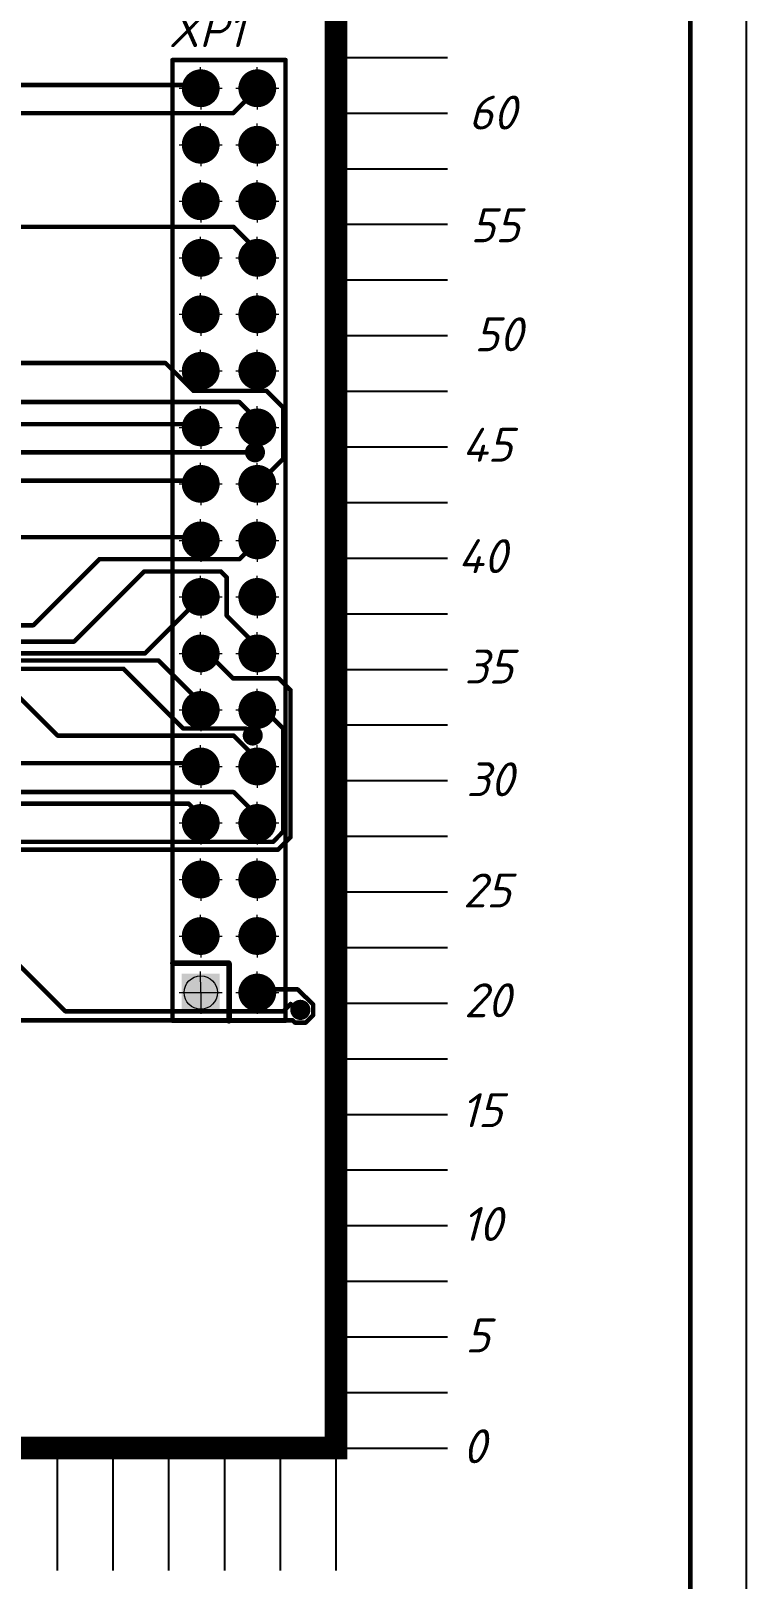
# Model space of a CAD drawing. Header units: millimetres. Extents: x -578 to 740, y 82 to 629.
# Drawn here: x 675.3 to 739.5, y 290.6 to 429.8 of the extents above; entities that cross this region are included whole.
import ezdxf

# ---------------------------------------------------------------- set-up
doc = ezdxf.new("R2010")
doc.units = ezdxf.units.MM
doc.header["$LTSCALE"] = 0.5
doc.layers.get('0').update_dxf_attribs({"lineweight": 60})
doc.layers.get('Defpoints').update_dxf_attribs({"color": 5})
for name, color, linetype in [('BottomLayer', 5, 'Continuous'), ('BottomSolder', 6, 'Continuous'), ('MultiLayer', 9, 'Continuous'), ('Сетка', 7, 'Continuous')]:
    doc.layers.add(name, color=color, linetype=linetype)
doc.styles.get("Standard").update_dxf_attribs({"font": 'isocpeui.ttf', "width": 0.9})

msp = doc.modelspace()

# ---------------------------------------------------------------- hatches: boundary and pattern name
at = {"lineweight": 0}
h = msp.add_hatch(color=256, dxfattribs=at)
h.dxf.hatch_style = 1
h.paths.add_polyline_path([(690.54, 426.12, 0.414214), (689.04, 424.62), (690.54, 424.62)])
h.paths.add_polyline_path([(690.54, 424.62), (689.04, 424.62, 0.414214), (690.54, 423.12)])
h = msp.add_hatch(color=256, dxfattribs=at)
h.dxf.hatch_style = 1
h.paths.add_polyline_path([(695.62, 426.12, 0.414214), (694.12, 424.62), (695.62, 424.62)])
h.paths.add_polyline_path([(695.62, 424.62), (694.12, 424.62, 0.414214), (695.62, 423.12)])
h = msp.add_hatch(color=256, dxfattribs=at)
h.dxf.hatch_style = 1
h.paths.add_polyline_path([(690.54, 421.04, 0.414214), (689.04, 419.54), (690.54, 419.54)])
h.paths.add_polyline_path([(690.54, 419.54), (689.04, 419.54, 0.414214), (690.54, 418.04)])
h = msp.add_hatch(color=256, dxfattribs=at)
h.dxf.hatch_style = 1
h.paths.add_polyline_path([(695.62, 421.04, 0.414214), (694.12, 419.54), (695.62, 419.54)])
h.paths.add_polyline_path([(695.62, 419.54), (694.12, 419.54, 0.414214), (695.62, 418.04)])
h = msp.add_hatch(color=256, dxfattribs=at)
h.dxf.hatch_style = 1
h.paths.add_polyline_path([(690.54, 415.96, 0.414214), (689.04, 414.46), (690.54, 414.46)])
h.paths.add_polyline_path([(690.54, 414.46), (689.04, 414.46, 0.414214), (690.54, 412.96)])
h = msp.add_hatch(color=256, dxfattribs=at)
h.dxf.hatch_style = 1
h.paths.add_polyline_path([(695.62, 415.96, 0.414214), (694.12, 414.46), (695.62, 414.46)])
h.paths.add_polyline_path([(695.62, 414.46), (694.12, 414.46, 0.414214), (695.62, 412.96)])
h = msp.add_hatch(color=256, dxfattribs=at)
h.dxf.hatch_style = 1
h.paths.add_polyline_path([(690.54, 410.88, 0.414214), (689.04, 409.38), (690.54, 409.38)])
h.paths.add_polyline_path([(690.54, 409.38), (689.04, 409.38, 0.414214), (690.54, 407.88)])
h = msp.add_hatch(color=256, dxfattribs=at)
h.dxf.hatch_style = 1
h.paths.add_polyline_path([(695.62, 410.88, 0.414214), (694.12, 409.38), (695.62, 409.38)])
h.paths.add_polyline_path([(695.62, 409.38), (694.12, 409.38, 0.414214), (695.62, 407.88)])
h = msp.add_hatch(color=256, dxfattribs=at)
h.dxf.hatch_style = 1
h.paths.add_polyline_path([(690.54, 405.8, 0.414214), (689.04, 404.3), (690.54, 404.3)])
h.paths.add_polyline_path([(690.54, 404.3), (689.04, 404.3, 0.414214), (690.54, 402.8)])
h = msp.add_hatch(color=256, dxfattribs=at)
h.dxf.hatch_style = 1
h.paths.add_polyline_path([(695.62, 405.8, 0.414214), (694.12, 404.3), (695.62, 404.3)])
h.paths.add_polyline_path([(695.62, 404.3), (694.12, 404.3, 0.414214), (695.62, 402.8)])
h = msp.add_hatch(color=256, dxfattribs=at)
h.dxf.hatch_style = 1
h.paths.add_polyline_path([(690.54, 400.72, 0.414214), (689.04, 399.22), (690.54, 399.22)])
h.paths.add_polyline_path([(690.54, 399.22), (689.04, 399.22, 0.414214), (690.54, 397.72)])
h = msp.add_hatch(color=256, dxfattribs=at)
h.dxf.hatch_style = 1
h.paths.add_polyline_path([(695.62, 400.72, 0.414214), (694.12, 399.22), (695.62, 399.22)])
h.paths.add_polyline_path([(695.62, 399.22), (694.12, 399.22, 0.414214), (695.62, 397.72)])
h = msp.add_hatch(color=256, dxfattribs=at)
h.dxf.hatch_style = 1
h.paths.add_polyline_path([(690.54, 395.64, 0.414214), (689.04, 394.14), (690.54, 394.14)])
h.paths.add_polyline_path([(690.54, 394.14), (689.04, 394.14, 0.414214), (690.54, 392.64)])
h = msp.add_hatch(color=256, dxfattribs=at)
h.dxf.hatch_style = 1
h.paths.add_polyline_path([(695.62, 395.64, 0.414214), (694.12, 394.14), (695.62, 394.14)])
h.paths.add_polyline_path([(695.62, 394.14), (694.12, 394.14, 0.414214), (695.62, 392.64)])
h = msp.add_hatch(color=256, dxfattribs=at)
h.dxf.hatch_style = 1
h.paths.add_polyline_path([(690.54, 390.56, 0.414214), (689.04, 389.06), (690.54, 389.06)])
h.paths.add_polyline_path([(690.54, 389.06), (689.04, 389.06, 0.414214), (690.54, 387.56)])
h = msp.add_hatch(color=256, dxfattribs=at)
h.dxf.hatch_style = 1
h.paths.add_polyline_path([(695.62, 390.56, 0.414214), (694.12, 389.06), (695.62, 389.06)])
h.paths.add_polyline_path([(695.62, 389.06), (694.12, 389.06, 0.414214), (695.62, 387.56)])
h = msp.add_hatch(color=256, dxfattribs=at)
h.dxf.hatch_style = 1
h.paths.add_polyline_path([(690.54, 385.48, 0.414214), (689.04, 383.98), (690.54, 383.98)])
h.paths.add_polyline_path([(690.54, 383.98), (689.04, 383.98, 0.414214), (690.54, 382.48)])
h = msp.add_hatch(color=256, dxfattribs=at)
h.dxf.hatch_style = 1
h.paths.add_polyline_path([(695.62, 385.48, 0.414214), (694.12, 383.98), (695.62, 383.98)])
h.paths.add_polyline_path([(695.62, 383.98), (694.12, 383.98, 0.414214), (695.62, 382.48)])
h = msp.add_hatch(color=256, dxfattribs=at)
h.dxf.hatch_style = 1
h.paths.add_polyline_path([(690.54, 380.4, 0.414214), (689.04, 378.9), (690.54, 378.9)])
h.paths.add_polyline_path([(690.54, 378.9), (689.04, 378.9, 0.414214), (690.54, 377.4)])
h = msp.add_hatch(color=256, dxfattribs=at)
h.dxf.hatch_style = 1
h.paths.add_polyline_path([(695.62, 380.4, 0.414214), (694.12, 378.9), (695.62, 378.9)])
h.paths.add_polyline_path([(695.62, 378.9), (694.12, 378.9, 0.414214), (695.62, 377.4)])
h = msp.add_hatch(color=256, dxfattribs=at)
h.dxf.hatch_style = 1
h.paths.add_polyline_path([(690.54, 375.32, 0.414214), (689.04, 373.82), (690.54, 373.82)])
h.paths.add_polyline_path([(690.54, 373.82), (689.04, 373.82, 0.414214), (690.54, 372.32)])
h = msp.add_hatch(color=256, dxfattribs=at)
h.dxf.hatch_style = 1
h.paths.add_polyline_path([(695.62, 375.32, 0.414214), (694.12, 373.82), (695.62, 373.82)])
h.paths.add_polyline_path([(695.62, 373.82), (694.12, 373.82, 0.414214), (695.62, 372.32)])
h = msp.add_hatch(color=256, dxfattribs=at)
h.dxf.hatch_style = 1
h.paths.add_polyline_path([(690.54, 370.24, 0.414214), (689.04, 368.74), (690.54, 368.74)])
h.paths.add_polyline_path([(690.54, 368.74), (689.04, 368.74, 0.414214), (690.54, 367.24)])
h = msp.add_hatch(color=256, dxfattribs=at)
h.dxf.hatch_style = 1
h.paths.add_polyline_path([(695.62, 370.24, 0.414214), (694.12, 368.74), (695.62, 368.74)])
h.paths.add_polyline_path([(695.62, 368.74), (694.12, 368.74, 0.414214), (695.62, 367.24)])
h = msp.add_hatch(color=256, dxfattribs=at)
h.dxf.hatch_style = 1
h.paths.add_polyline_path([(690.54, 365.16, 0.414214), (689.04, 363.66), (690.54, 363.66)])
h.paths.add_polyline_path([(690.54, 363.66), (689.04, 363.66, 0.414214), (690.54, 362.16)])
h = msp.add_hatch(color=256, dxfattribs=at)
h.dxf.hatch_style = 1
h.paths.add_polyline_path([(695.62, 365.16, 0.414214), (694.12, 363.66), (695.62, 363.66)])
h.paths.add_polyline_path([(695.62, 363.66), (694.12, 363.66, 0.414214), (695.62, 362.16)])
h = msp.add_hatch(color=256, dxfattribs=at)
h.dxf.hatch_style = 1
h.paths.add_polyline_path([(690.54, 360.08, 0.414214), (689.04, 358.58), (690.54, 358.58)])
h.paths.add_polyline_path([(690.54, 358.58), (689.04, 358.58, 0.414214), (690.54, 357.08)])
h = msp.add_hatch(color=256, dxfattribs=at)
h.dxf.hatch_style = 1
h.paths.add_polyline_path([(695.62, 360.08, 0.414214), (694.12, 358.58), (695.62, 358.58)])
h.paths.add_polyline_path([(695.62, 358.58), (694.12, 358.58, 0.414214), (695.62, 357.08)])
h = msp.add_hatch(color=256, dxfattribs=at)
h.dxf.hatch_style = 1
h.paths.add_polyline_path([(690.54, 355, 0.414214), (689.04, 353.5), (690.54, 353.5)])
h.paths.add_polyline_path([(690.54, 353.5), (689.04, 353.5, 0.414214), (690.54, 352)])
h = msp.add_hatch(color=256, dxfattribs=at)
h.dxf.hatch_style = 1
h.paths.add_polyline_path([(695.62, 355, 0.414214), (694.12, 353.5), (695.62, 353.5)])
h.paths.add_polyline_path([(695.62, 353.5), (694.12, 353.5, 0.414214), (695.62, 352)])
h = msp.add_hatch(color=256, dxfattribs=at)
h.dxf.hatch_style = 1
h.paths.add_polyline_path([(690.54, 349.92, 0.414214), (689.04, 348.42), (690.54, 348.42)])
h.paths.add_polyline_path([(690.54, 348.42), (689.04, 348.42, 0.414214), (690.54, 346.92)])
h = msp.add_hatch(color=256, dxfattribs=at)
h.dxf.hatch_style = 1
h.paths.add_polyline_path([(695.62, 349.92, 0.414214), (694.12, 348.42), (695.62, 348.42)])
h.paths.add_polyline_path([(695.62, 348.42), (694.12, 348.42, 0.414214), (695.62, 346.92)])
h = msp.add_hatch(color=256, dxfattribs=at)
h.dxf.hatch_style = 1
h.paths.add_polyline_path([(690.54, 344.84, 0.414214), (689.04, 343.34), (690.54, 343.34)])
h.paths.add_polyline_path([(690.54, 343.34), (689.04, 343.34, 0.414214), (690.54, 341.84)])
h = msp.add_hatch(color=256, dxfattribs=at)
h.dxf.hatch_style = 1
h.paths.add_polyline_path([(695.62, 344.84, 0.414214), (694.12, 343.34), (695.62, 343.34)])
h.paths.add_polyline_path([(695.62, 343.34), (694.12, 343.34, 0.414214), (695.62, 341.84)])

# ---------------------------------------------------------------- linework, layer by layer
msp.add_line((734.51, 87.05), (734.51, 497.05))
for p, q in [((690.54, 424.62), (690.53, 426.52)), ((695.62, 424.62), (695.61, 426.52)), ((688.61, 424.62), (692.47, 424.62)), ((690.54, 424.62), (690.54, 422.7)), ((693.69, 424.62), (697.55, 424.62)), ((695.62, 424.62), (695.62, 422.7)), ((690.54, 419.54), (690.53, 421.44)), ((695.62, 419.54), (695.61, 421.44)), ((688.61, 419.54), (692.47, 419.54)), ((690.54, 419.54), (690.54, 417.62)), ((693.69, 419.54), (697.55, 419.54)), ((695.62, 419.54), (695.62, 417.62)), ((690.54, 414.46), (690.53, 416.36)), ((695.62, 414.46), (695.61, 416.36)), ((688.61, 414.46), (692.47, 414.46)), ((690.54, 414.46), (690.54, 412.54)), ((693.69, 414.46), (697.55, 414.46)), ((695.62, 414.46), (695.62, 412.54)), ((690.54, 409.38), (690.53, 411.28)), ((695.62, 409.38), (695.61, 411.28)), ((688.61, 409.38), (692.47, 409.38)), ((690.54, 409.38), (690.54, 407.46)), ((693.69, 409.38), (697.55, 409.38)), ((695.62, 409.38), (695.62, 407.46)), ((690.54, 404.3), (690.53, 406.2)), ((695.62, 404.3), (695.61, 406.2)), ((688.61, 404.3), (692.47, 404.3)), ((690.54, 404.3), (690.54, 402.38)), ((693.69, 404.3), (697.55, 404.3)), ((695.62, 404.3), (695.62, 402.38)), ((690.54, 399.22), (690.53, 401.12)), ((695.62, 399.22), (695.61, 401.12)), ((688.61, 399.22), (692.47, 399.22)), ((690.54, 399.22), (690.54, 397.3)), ((693.69, 399.22), (697.55, 399.22)), ((695.62, 399.22), (695.62, 397.3)), ((690.54, 394.14), (690.53, 396.04)), ((695.62, 394.14), (695.61, 396.04)), ((688.61, 394.14), (692.47, 394.14)), ((690.54, 394.14), (690.54, 392.22)), ((693.69, 394.14), (697.55, 394.14)), ((695.62, 394.14), (695.62, 392.22)), ((690.54, 389.06), (690.53, 390.96)), ((695.62, 389.06), (695.61, 390.96)), ((688.61, 389.06), (692.47, 389.06)), ((690.54, 389.06), (690.54, 387.14)), ((693.69, 389.06), (697.55, 389.06)), ((695.62, 389.06), (695.62, 387.14)), ((690.54, 383.98), (690.53, 385.88)), ((695.62, 383.98), (695.61, 385.88)), ((688.61, 383.98), (692.47, 383.98)), ((690.54, 383.98), (690.54, 382.06)), ((693.69, 383.98), (697.55, 383.98)), ((695.62, 383.98), (695.62, 382.06)), ((690.54, 378.9), (690.53, 380.8)), ((695.62, 378.9), (695.61, 380.8)), ((688.61, 378.9), (692.47, 378.9)), ((690.54, 378.9), (690.54, 376.98)), ((693.69, 378.9), (697.55, 378.9)), ((695.62, 378.9), (695.62, 376.98)), ((690.54, 373.82), (690.53, 375.72)), ((695.62, 373.82), (695.61, 375.72)), ((688.61, 373.82), (692.47, 373.82)), ((690.54, 373.82), (690.54, 371.9)), ((693.69, 373.82), (697.55, 373.82)), ((695.62, 373.82), (695.62, 371.9)), ((690.54, 368.74), (690.53, 370.64)), ((695.62, 368.74), (695.61, 370.64)), ((688.61, 368.74), (692.47, 368.74)), ((690.54, 368.74), (690.54, 366.82)), ((693.69, 368.74), (697.55, 368.74)), ((695.62, 368.74), (695.62, 366.82)), ((690.54, 363.66), (690.53, 365.56)), ((695.62, 363.66), (695.61, 365.56)), ((688.61, 363.66), (692.47, 363.66)), ((690.54, 363.66), (690.54, 361.74)), ((693.69, 363.66), (697.55, 363.66)), ((695.62, 363.66), (695.62, 361.74)), ((690.54, 358.58), (690.53, 360.48)), ((695.62, 358.58), (695.61, 360.48)), ((688.61, 358.58), (692.47, 358.58)), ((690.54, 358.58), (690.54, 356.66)), ((693.69, 358.58), (697.55, 358.58)), ((695.62, 358.58), (695.62, 356.66)), ((690.54, 353.5), (690.53, 355.4)), ((695.62, 353.5), (695.61, 355.4)), ((688.61, 353.5), (692.47, 353.5)), ((690.54, 353.5), (690.54, 351.58)), ((693.69, 353.5), (697.55, 353.5)), ((695.62, 353.5), (695.62, 351.58)), ((690.54, 348.42), (690.53, 350.32)), ((695.62, 348.42), (695.61, 350.32)), ((688.61, 348.42), (692.47, 348.42)), ((690.54, 348.42), (690.54, 346.5)), ((693.69, 348.42), (697.55, 348.42)), ((695.62, 348.42), (695.62, 346.5)), ((690.54, 343.34), (690.53, 345.24)), ((695.62, 343.34), (695.61, 345.24)), ((688.61, 343.34), (692.47, 343.34)), ((690.54, 343.34), (690.54, 341.42)), ((693.69, 343.34), (697.55, 343.34)), ((695.62, 343.34), (695.62, 341.42))]:
    msp.add_line(p, q, dxfattribs=at)
for points, const_width in [([(702.69, 301.39), (702.69, 462.39)], 2.03), ([(690.9, 424.91), (624.63, 424.91)], 0.4), ([(695.98, 424.91), (693.45, 422.38)], 0.4), ([(693.45, 422.38), (627.17, 422.38)], 0.4), ([(693.49, 412.16), (667.42, 412.16)], 0.4), ([(695.98, 409.67), (693.49, 412.16)], 0.4), ([(687.38, 399.92), (592.28, 399.92)], 0.4), ([(689.87, 397.43), (687.38, 399.92)], 0.4), ([(694, 396.42), (592.62, 396.42)], 0.4), ([(696.43, 397.43), (689.87, 397.43)], 0.4), ([(695.98, 394.43), (694, 396.42)], 0.4), ([(697.95, 395.91), (696.43, 397.43)], 0.4), ([(697.95, 391.32), (697.95, 395.91)], 0.4), ([(690.9, 394.43), (592.09, 394.43)], 0.4), ([(695.41, 391.9), (644.66, 391.9)], 0.4), ([(697.95, 391.32), (695.98, 389.35)], 0.4), ([(690.9, 389.35), (640.59, 389.35)], 0.4), ([(690.9, 384.27), (640.9, 384.27)], 0.4), ([(695.98, 384.27), (694.01, 382.29)], 0.4), ([(681.44, 382.29), (675.5, 376.35)], 0.4), ([(685.45, 381.18), (679.15, 374.88)], 0.4), ([(694.01, 382.29), (681.44, 382.29)], 0.4), ([(692.36, 381.18), (685.45, 381.18)], 0.4), ([(692.87, 380.67), (692.36, 381.18)], 0.4), ([(692.87, 377.22), (692.87, 380.67)], 0.4), ([(690.9, 379.19), (685.55, 373.83)], 0.4), ([(695.98, 374.11), (692.87, 377.22)], 0.4), ([(675.5, 376.35), (573.39, 376.35)], 0.4), ([(679.15, 374.88), (574.81, 374.88)], 0.4), ([(685.55, 373.83), (575.65, 373.83)], 0.4), ([(686.75, 373.18), (589.02, 373.18)], 0.4), ([(690.9, 369.03), (686.75, 373.18)], 0.4), ([(693.44, 371.58), (690.9, 374.11)], 0.4), ([(683.6, 372.44), (589.95, 372.44)], 0.4), ([(688.96, 367.08), (683.6, 372.44)], 0.4), ([(697.54, 371.58), (693.44, 371.58)], 0.4), ([(698.61, 370.51), (697.54, 371.58)], 0.4), ([(677.7, 366.43), (672.84, 371.28)], 0.4), ([(698.61, 357.3), (698.61, 370.51)], 0.4), ([(697.95, 367.06), (695.98, 369.03)], 0.4), ([(693.5, 366.43), (677.7, 366.43)], 0.4), ([(694.57, 367.08), (688.96, 367.08)], 0.4), ([(695.98, 363.95), (693.5, 366.43)], 0.4), ([(695.21, 366.44), (694.57, 367.08)], 0.4), ([(697.95, 357.81), (697.95, 367.06)], 0.4), ([(690.9, 363.95), (671.69, 363.95)], 0.4), ([(689.45, 360.32), (598.57, 360.32)], 0.4), ([(693.49, 361.36), (671.89, 361.36)], 0.4), ([(690.9, 358.87), (689.45, 360.32)], 0.4), ([(695.98, 358.87), (693.49, 361.36)], 0.4), ([(697.95, 357.81), (697.04, 356.89)], 0.4), ([(697.49, 356.18), (604.55, 356.18)], 0.4), ([(697.04, 356.89), (605.84, 356.89)], 0.4), ([(698.61, 357.3), (697.49, 356.18)], 0.4), ([(678.39, 341.65), (664.78, 355.27)], 0.4), ([(693.08, 345.95), (693.04, 345.99)], 0.508), ([(699.23, 343.63), (695.98, 343.63)], 0.4), ([(699.93, 342.93), (699.23, 343.63)], 0.4), ([(698.61, 342.31), (697.95, 341.65)], 0.4), ([(699.14, 341.78), (698.61, 342.31)], 0.4), ([(699.96, 342.93), (699.93, 342.93)], 0.4), ([(700.63, 342.26), (699.96, 342.93)], 0.4), ([(700.63, 341.3), (700.63, 342.26)], 0.4), ([(698.8, 340.84), (662.47, 340.84)], 0.4), ([(697.95, 341.65), (678.39, 341.65)], 0.4), ([(699.01, 340.63), (698.8, 340.84)], 0.4), ([(699.48, 341.78), (699.14, 341.78)], 0.4), ([(700.63, 341.3), (699.96, 340.63)], 0.4), ([(699.96, 340.63), (699.01, 340.63)], 0.4), ([(702.69, 302.39), (502.69, 302.39)], 2.03)]:
    msp.add_lwpolyline(points, dxfattribs=dict(const_width=const_width))
at = {"lineweight": 15}
for points, const_width in [([(698.16, 427.16), (688, 427.16)], 0.4), ([(688, 340.8), (688, 427.16)], 0.4), ([(698.16, 340.8), (698.16, 427.16)], 0.4), ([(693.04, 345.99), (688.04, 345.99)], 0.508), ([(693.08, 340.8), (693.08, 345.95)], 0.508), ([(698.16, 340.8), (688, 340.8)], 0.4)]:
    msp.add_lwpolyline(points, dxfattribs=dict(at, const_width=const_width))
for points, const_width in [([(688.1, 427.16, -1), (687.9, 427.16, -1)], 0.2), ([(688.1, 427.16, -1), (687.9, 427.16, -1)], 0.2), ([(698.26, 427.16, -1), (698.06, 427.16, -1)], 0.2), ([(698.26, 427.16, -1), (698.06, 427.16, -1)], 0.2), ([(691, 424.91, -1), (690.8, 424.91, -1)], 0.2), ([(696.08, 424.91, -1), (695.88, 424.91, -1)], 0.2), ([(693.55, 422.38, -1), (693.35, 422.38, -1)], 0.2), ([(693.55, 422.38, -1), (693.35, 422.38, -1)], 0.2), ([(693.59, 412.16, -1), (693.39, 412.16, -1)], 0.2), ([(693.59, 412.16, -1), (693.39, 412.16, -1)], 0.2), ([(696.08, 409.67, -1), (695.88, 409.67, -1)], 0.2), ([(687.48, 399.92, -1), (687.28, 399.92, -1)], 0.2), ([(687.48, 399.92, -1), (687.28, 399.92, -1)], 0.2), ([(689.97, 397.43, -1), (689.77, 397.43, -1)], 0.2), ([(689.97, 397.43, -1), (689.77, 397.43, -1)], 0.2), ([(694.1, 396.42, -1), (693.9, 396.42, -1)], 0.2), ([(694.1, 396.42, -1), (693.9, 396.42, -1)], 0.2), ([(696.53, 397.43, -1), (696.33, 397.43, -1)], 0.2), ([(696.53, 397.43, -1), (696.33, 397.43, -1)], 0.2), ([(698.05, 395.91, -1), (697.85, 395.91, -1)], 0.2), ([(698.05, 395.91, -1), (697.85, 395.91, -1)], 0.2), ([(691, 394.43, -1), (690.8, 394.43, -1)], 0.2), ([(696.08, 394.43, -1), (695.88, 394.43, -1)], 0.2), ([(695.86, 391.9, -1), (694.96, 391.9, -1)], 0.903), ([(695.76, 391.9, -1), (695.06, 391.9, -1)], 0.7), ([(695.76, 391.9, -1), (695.06, 391.9, -1)], 0.7), ([(695.51, 391.9, -1), (695.31, 391.9, -1)], 0.2), ([(698.05, 391.32, -1), (697.85, 391.32, -1)], 0.2), ([(698.05, 391.32, -1), (697.85, 391.32, -1)], 0.2), ([(691, 389.35, -1), (690.8, 389.35, -1)], 0.2), ([(696.08, 389.35, -1), (695.88, 389.35, -1)], 0.2), ([(691, 384.27, -1), (690.8, 384.27, -1)], 0.2), ([(696.08, 384.27, -1), (695.88, 384.27, -1)], 0.2), ([(681.54, 382.29, -1), (681.34, 382.29, -1)], 0.2), ([(681.54, 382.29, -1), (681.34, 382.29, -1)], 0.2), ([(685.55, 381.18, -1), (685.35, 381.18, -1)], 0.2), ([(685.55, 381.18, -1), (685.35, 381.18, -1)], 0.2), ([(692.46, 381.18, -1), (692.26, 381.18, -1)], 0.2), ([(692.46, 381.18, -1), (692.26, 381.18, -1)], 0.2), ([(694.11, 382.29, -1), (693.91, 382.29, -1)], 0.2), ([(694.11, 382.29, -1), (693.91, 382.29, -1)], 0.2), ([(692.97, 380.67, -1), (692.77, 380.67, -1)], 0.2), ([(692.97, 380.67, -1), (692.77, 380.67, -1)], 0.2), ([(691, 379.19, -1), (690.8, 379.19, -1)], 0.2), ([(692.97, 377.22, -1), (692.77, 377.22, -1)], 0.2), ([(692.97, 377.22, -1), (692.77, 377.22, -1)], 0.2), ([(675.6, 376.35, -1), (675.4, 376.35, -1)], 0.2), ([(675.6, 376.35, -1), (675.4, 376.35, -1)], 0.2), ([(679.25, 374.88, -1), (679.05, 374.88, -1)], 0.2), ([(679.25, 374.88, -1), (679.05, 374.88, -1)], 0.2), ([(685.65, 373.83, -1), (685.45, 373.83, -1)], 0.2), ([(685.65, 373.83, -1), (685.45, 373.83, -1)], 0.2), ([(686.85, 373.18, -1), (686.65, 373.18, -1)], 0.2), ([(686.85, 373.18, -1), (686.65, 373.18, -1)], 0.2), ([(691, 374.11, -1), (690.8, 374.11, -1)], 0.2), ([(696.08, 374.11, -1), (695.88, 374.11, -1)], 0.2), ([(683.7, 372.44, -1), (683.5, 372.44, -1)], 0.2), ([(683.7, 372.44, -1), (683.5, 372.44, -1)], 0.2), ([(693.54, 371.58, -1), (693.34, 371.58, -1)], 0.2), ([(693.54, 371.58, -1), (693.34, 371.58, -1)], 0.2), ([(697.64, 371.58, -1), (697.44, 371.58, -1)], 0.2), ([(697.64, 371.58, -1), (697.44, 371.58, -1)], 0.2), ([(698.71, 370.51, -1), (698.51, 370.51, -1)], 0.2), ([(698.71, 370.51, -1), (698.51, 370.51, -1)], 0.2), ([(691, 369.03, -1), (690.8, 369.03, -1)], 0.2), ([(696.08, 369.03, -1), (695.88, 369.03, -1)], 0.2), ([(677.8, 366.43, -1), (677.6, 366.43, -1)], 0.2), ([(677.8, 366.43, -1), (677.6, 366.43, -1)], 0.2), ([(689.06, 367.08, -1), (688.86, 367.08, -1)], 0.2), ([(689.06, 367.08, -1), (688.86, 367.08, -1)], 0.2), ([(693.6, 366.43, -1), (693.4, 366.43, -1)], 0.2), ([(693.6, 366.43, -1), (693.4, 366.43, -1)], 0.2), ([(695.66, 366.44, -1), (694.76, 366.44, -1)], 0.903), ([(694.67, 367.08, -1), (694.47, 367.08, -1)], 0.2), ([(694.67, 367.08, -1), (694.47, 367.08, -1)], 0.2), ([(695.56, 366.44, -1), (694.86, 366.44, -1)], 0.7), ([(695.56, 366.44, -1), (694.86, 366.44, -1)], 0.7), ([(695.31, 366.44, -1), (695.11, 366.44, -1)], 0.2), ([(698.05, 367.06, -1), (697.85, 367.06, -1)], 0.2), ([(698.05, 367.06, -1), (697.85, 367.06, -1)], 0.2), ([(691, 363.95, -1), (690.8, 363.95, -1)], 0.2), ([(696.08, 363.95, -1), (695.88, 363.95, -1)], 0.2), ([(689.55, 360.32, -1), (689.35, 360.32, -1)], 0.2), ([(689.55, 360.32, -1), (689.35, 360.32, -1)], 0.2), ([(693.59, 361.36, -1), (693.39, 361.36, -1)], 0.2), ([(693.59, 361.36, -1), (693.39, 361.36, -1)], 0.2), ([(691, 358.87, -1), (690.8, 358.87, -1)], 0.2), ([(696.08, 358.87, -1), (695.88, 358.87, -1)], 0.2), ([(698.05, 357.81, -1), (697.85, 357.81, -1)], 0.2), ([(698.05, 357.81, -1), (697.85, 357.81, -1)], 0.2), ([(697.14, 356.89, -1), (696.94, 356.89, -1)], 0.2), ([(697.14, 356.89, -1), (696.94, 356.89, -1)], 0.2), ([(697.59, 356.18, -1), (697.39, 356.18, -1)], 0.2), ([(697.59, 356.18, -1), (697.39, 356.18, -1)], 0.2), ([(698.71, 357.3, -1), (698.51, 357.3, -1)], 0.2), ([(698.71, 357.3, -1), (698.51, 357.3, -1)], 0.2), ([(688.16, 345.99, -1), (687.91, 345.99, -1)], 0.254), ([(693.16, 345.99, -1), (692.91, 345.99, -1)], 0.254), ([(693.16, 345.99, -1), (692.91, 345.99, -1)], 0.254), ([(693.2, 345.95, -1), (692.95, 345.95, -1)], 0.254), ([(693.2, 345.95, -1), (692.95, 345.95, -1)], 0.254), ([(696.08, 343.63, -1), (695.88, 343.63, -1)], 0.2), ([(699.33, 343.63, -1), (699.13, 343.63, -1)], 0.2), ([(699.33, 343.63, -1), (699.13, 343.63, -1)], 0.2), ([(698.71, 342.31, -1), (698.51, 342.31, -1)], 0.2), ([(698.71, 342.31, -1), (698.51, 342.31, -1)], 0.2), ([(699.94, 341.78, -1), (699.03, 341.78, -1)], 0.903), ([(699.83, 341.78, -1), (699.13, 341.78, -1)], 0.7), ([(699.83, 341.78, -1), (699.13, 341.78, -1)], 0.7), ([(700.03, 342.93, -1), (699.83, 342.93, -1)], 0.2), ([(700.03, 342.93, -1), (699.83, 342.93, -1)], 0.2), ([(700.06, 342.93, -1), (699.86, 342.93, -1)], 0.2), ([(700.06, 342.93, -1), (699.86, 342.93, -1)], 0.2), ([(700.73, 342.26, -1), (700.53, 342.26, -1)], 0.2), ([(700.73, 342.26, -1), (700.53, 342.26, -1)], 0.2), ([(678.49, 341.65, -1), (678.29, 341.65, -1)], 0.2), ([(678.49, 341.65, -1), (678.29, 341.65, -1)], 0.2), ([(688.1, 340.8, -1), (687.9, 340.8, -1)], 0.2), ([(688.1, 340.8, -1), (687.9, 340.8, -1)], 0.2), ([(698.05, 341.65, -1), (697.85, 341.65, -1)], 0.2), ([(698.05, 341.65, -1), (697.85, 341.65, -1)], 0.2), ([(698.26, 340.8, -1), (698.06, 340.8, -1)], 0.2), ([(698.26, 340.8, -1), (698.06, 340.8, -1)], 0.2), ([(698.9, 340.84, -1), (698.7, 340.84, -1)], 0.2), ([(698.9, 340.84, -1), (698.7, 340.84, -1)], 0.2), ([(699.24, 341.78, -1), (699.04, 341.78, -1)], 0.2), ([(699.24, 341.78, -1), (699.04, 341.78, -1)], 0.2), ([(699.58, 341.78, -1), (699.38, 341.78, -1)], 0.2), ([(700.73, 341.3, -1), (700.53, 341.3, -1)], 0.2), ([(700.73, 341.3, -1), (700.53, 341.3, -1)], 0.2), ([(699.11, 340.63, -1), (698.91, 340.63, -1)], 0.2), ([(699.11, 340.63, -1), (698.91, 340.63, -1)], 0.2), ([(700.06, 340.63, -1), (699.86, 340.63, -1)], 0.2), ([(700.06, 340.63, -1), (699.86, 340.63, -1)], 0.2), ([(702.79, 302.39, -1), (702.59, 302.39, -1)], 0.2), ([(702.79, 302.39, -1), (702.59, 302.39, -1)], 0.2)]:
    msp.add_lwpolyline(points, format="xyb", close=True, dxfattribs=dict(const_width=const_width))
at = {"lineweight": 15, "const_width": 0.254}
msp.add_lwpolyline([(693.2, 340.8, -1), (692.95, 340.8, -1)], format="xyb", close=True, dxfattribs=at)
at = {"lineweight": 0}
for centre in [(690.54, 424.62), (695.62, 424.62), (690.54, 419.54), (695.62, 419.54), (690.54, 414.46), (695.62, 414.46), (690.54, 409.38), (695.62, 409.38), (690.54, 404.3), (695.62, 404.3), (690.54, 399.22), (695.62, 399.22), (690.54, 394.14), (695.62, 394.14), (690.54, 389.06), (695.62, 389.06), (690.54, 383.98), (695.62, 383.98), (690.54, 378.9), (695.62, 378.9), (690.54, 373.82), (695.62, 373.82), (690.54, 368.74), (695.62, 368.74), (690.54, 363.66), (695.62, 363.66), (690.54, 358.58), (695.62, 358.58), (690.54, 353.5), (695.62, 353.5), (690.54, 348.42), (695.62, 348.42), (690.54, 343.34), (695.62, 343.34)]:
    msp.add_circle(centre, 1.5, dxfattribs=at)
at = {"layer": 'BottomLayer', "const_width": 1.5}
for points in [[(691.29, 424.62, -1), (689.79, 424.62, -1)], [(696.37, 424.62, -1), (694.87, 424.62, -1)], [(691.29, 419.54, -1), (689.79, 419.54, -1)], [(696.37, 419.54, -1), (694.87, 419.54, -1)], [(691.29, 414.46, -1), (689.79, 414.46, -1)], [(696.37, 414.46, -1), (694.87, 414.46, -1)], [(691.29, 409.38, -1), (689.79, 409.38, -1)], [(696.37, 409.38, -1), (694.87, 409.38, -1)], [(691.29, 404.3, -1), (689.79, 404.3, -1)], [(696.37, 404.3, -1), (694.87, 404.3, -1)], [(691.29, 399.22, -1), (689.79, 399.22, -1)], [(696.37, 399.22, -1), (694.87, 399.22, -1)], [(691.29, 394.14, -1), (689.79, 394.14, -1)], [(696.37, 394.14, -1), (694.87, 394.14, -1)], [(691.29, 389.06, -1), (689.79, 389.06, -1)], [(696.37, 389.06, -1), (694.87, 389.06, -1)], [(691.29, 383.98, -1), (689.79, 383.98, -1)], [(696.37, 383.98, -1), (694.87, 383.98, -1)], [(691.29, 378.9, -1), (689.79, 378.9, -1)], [(696.37, 378.9, -1), (694.87, 378.9, -1)], [(691.29, 373.82, -1), (689.79, 373.82, -1)], [(696.37, 373.82, -1), (694.87, 373.82, -1)], [(691.29, 368.74, -1), (689.79, 368.74, -1)], [(696.37, 368.74, -1), (694.87, 368.74, -1)], [(691.29, 363.66, -1), (689.79, 363.66, -1)], [(696.37, 363.66, -1), (694.87, 363.66, -1)], [(691.29, 358.58, -1), (689.79, 358.58, -1)], [(696.37, 358.58, -1), (694.87, 358.58, -1)], [(691.29, 353.5, -1), (689.79, 353.5, -1)], [(696.37, 353.5, -1), (694.87, 353.5, -1)], [(691.29, 348.42, -1), (689.79, 348.42, -1)], [(696.37, 348.42, -1), (694.87, 348.42, -1)], [(696.37, 343.34, -1), (694.87, 343.34, -1)]]:
    msp.add_lwpolyline(points, format="xyb", close=True, dxfattribs=at)
at = {"layer": 'BottomLayer'}
msp.add_solid([(689.04, 341.84), (689.04, 344.84), (692.04, 341.84), (692.04, 344.84)], dxfattribs=at)
at = {"layer": 'BottomSolder', "const_width": 1.7}
for points in [[(691.39, 424.62, -1), (689.69, 424.62, -1)], [(696.47, 424.62, -1), (694.77, 424.62, -1)], [(691.39, 419.54, -1), (689.69, 419.54, -1)], [(696.47, 419.54, -1), (694.77, 419.54, -1)], [(691.39, 414.46, -1), (689.69, 414.46, -1)], [(696.47, 414.46, -1), (694.77, 414.46, -1)], [(691.39, 409.38, -1), (689.69, 409.38, -1)], [(696.47, 409.38, -1), (694.77, 409.38, -1)], [(691.39, 404.3, -1), (689.69, 404.3, -1)], [(696.47, 404.3, -1), (694.77, 404.3, -1)], [(691.39, 399.22, -1), (689.69, 399.22, -1)], [(696.47, 399.22, -1), (694.77, 399.22, -1)], [(691.39, 394.14, -1), (689.69, 394.14, -1)], [(696.47, 394.14, -1), (694.77, 394.14, -1)], [(691.39, 389.06, -1), (689.69, 389.06, -1)], [(696.47, 389.06, -1), (694.77, 389.06, -1)], [(691.39, 383.98, -1), (689.69, 383.98, -1)], [(696.47, 383.98, -1), (694.77, 383.98, -1)], [(691.39, 378.9, -1), (689.69, 378.9, -1)], [(696.47, 378.9, -1), (694.77, 378.9, -1)], [(691.39, 373.82, -1), (689.69, 373.82, -1)], [(696.47, 373.82, -1), (694.77, 373.82, -1)], [(691.39, 368.74, -1), (689.69, 368.74, -1)], [(696.47, 368.74, -1), (694.77, 368.74, -1)], [(691.39, 363.66, -1), (689.69, 363.66, -1)], [(696.47, 363.66, -1), (694.77, 363.66, -1)], [(691.39, 358.58, -1), (689.69, 358.58, -1)], [(696.47, 358.58, -1), (694.77, 358.58, -1)], [(691.39, 353.5, -1), (689.69, 353.5, -1)], [(696.47, 353.5, -1), (694.77, 353.5, -1)], [(691.39, 348.42, -1), (689.69, 348.42, -1)], [(696.47, 348.42, -1), (694.77, 348.42, -1)], [(696.47, 343.34, -1), (694.77, 343.34, -1)]]:
    msp.add_lwpolyline(points, format="xyb", close=True, dxfattribs=at)
at = {"layer": 'BottomSolder'}
msp.add_solid([(688.83, 341.64), (688.83, 345.04), (692.24, 341.64), (692.24, 345.04)], dxfattribs=at)
at = {"layer": 'Defpoints'}
msp.add_line((739.51, 502.05), (739.51, 82.05), dxfattribs=at)
at = {"layer": 'MultiLayer', "const_width": 1.5}
for points in [[(691.29, 424.62, -1), (689.79, 424.62, -1)], [(696.37, 424.62, -1), (694.87, 424.62, -1)], [(691.29, 419.54, -1), (689.79, 419.54, -1)], [(696.37, 419.54, -1), (694.87, 419.54, -1)], [(691.29, 414.46, -1), (689.79, 414.46, -1)], [(696.37, 414.46, -1), (694.87, 414.46, -1)], [(691.29, 409.38, -1), (689.79, 409.38, -1)], [(696.37, 409.38, -1), (694.87, 409.38, -1)], [(691.29, 404.3, -1), (689.79, 404.3, -1)], [(696.37, 404.3, -1), (694.87, 404.3, -1)], [(691.29, 399.22, -1), (689.79, 399.22, -1)], [(696.37, 399.22, -1), (694.87, 399.22, -1)], [(691.29, 394.14, -1), (689.79, 394.14, -1)], [(696.37, 394.14, -1), (694.87, 394.14, -1)], [(691.29, 389.06, -1), (689.79, 389.06, -1)], [(696.37, 389.06, -1), (694.87, 389.06, -1)], [(691.29, 383.98, -1), (689.79, 383.98, -1)], [(696.37, 383.98, -1), (694.87, 383.98, -1)], [(691.29, 378.9, -1), (689.79, 378.9, -1)], [(696.37, 378.9, -1), (694.87, 378.9, -1)], [(691.29, 373.82, -1), (689.79, 373.82, -1)], [(696.37, 373.82, -1), (694.87, 373.82, -1)], [(691.29, 368.74, -1), (689.79, 368.74, -1)], [(696.37, 368.74, -1), (694.87, 368.74, -1)], [(691.29, 363.66, -1), (689.79, 363.66, -1)], [(696.37, 363.66, -1), (694.87, 363.66, -1)], [(691.29, 358.58, -1), (689.79, 358.58, -1)], [(696.37, 358.58, -1), (694.87, 358.58, -1)], [(691.29, 353.5, -1), (689.79, 353.5, -1)], [(696.37, 353.5, -1), (694.87, 353.5, -1)], [(691.29, 348.42, -1), (689.79, 348.42, -1)], [(696.37, 348.42, -1), (694.87, 348.42, -1)], [(696.37, 343.34, -1), (694.87, 343.34, -1)]]:
    msp.add_lwpolyline(points, format="xyb", close=True, dxfattribs=at)
at = {"layer": 'MultiLayer'}
msp.add_solid([(689.04, 341.84), (689.04, 344.84), (692.04, 341.84), (692.04, 344.84)], dxfattribs=at)
at = {"layer": 'Сетка'}
for p, q in [((702.69, 427.39), (712.69, 427.39)), ((702.69, 422.39), (712.69, 422.39)), ((702.69, 417.39), (712.69, 417.39)), ((702.69, 412.39), (712.69, 412.39)), ((702.69, 407.39), (712.69, 407.39)), ((702.69, 402.39), (712.69, 402.39)), ((702.69, 397.39), (712.69, 397.39)), ((702.69, 392.39), (712.69, 392.39)), ((702.69, 387.39), (712.69, 387.39)), ((702.69, 382.39), (712.69, 382.39)), ((702.69, 377.39), (712.69, 377.39)), ((702.69, 372.39), (712.69, 372.39)), ((702.69, 367.39), (712.69, 367.39)), ((702.69, 362.39), (712.69, 362.39)), ((702.69, 357.39), (712.69, 357.39)), ((702.69, 352.39), (712.69, 352.39)), ((702.69, 347.39), (712.69, 347.39)), ((702.69, 342.39), (712.69, 342.39)), ((702.69, 337.39), (712.69, 337.39)), ((702.69, 332.39), (712.69, 332.39)), ((702.69, 327.39), (712.69, 327.39)), ((702.69, 322.39), (712.69, 322.39)), ((702.69, 317.39), (712.69, 317.39)), ((702.69, 312.39), (712.69, 312.39)), ((702.69, 307.39), (712.69, 307.39)), ((702.69, 302.39), (712.69, 302.39)), ((677.69, 291.39), (677.69, 301.39)), ((682.69, 291.39), (682.69, 301.39)), ((687.69, 291.39), (687.69, 301.39)), ((692.69, 291.39), (692.69, 301.39)), ((697.69, 291.39), (697.69, 301.39)), ((702.69, 291.39), (702.69, 301.39))]:
    msp.add_line(p, q, dxfattribs=at)

# ---------------------------------------------------------------- texts
for s, height, p in [('XP1', 3.048, (687.65, 428.32)), ('60', 3.048, (714.58, 420.91)), ('55', 3.048, (714.77, 410.78)), ('50', 3.048, (715.12, 400.98)), ('45', 3.048, (714.02, 391.05)), ('40', 3.048, (713.64, 381.04)), ('35', 3.048, (714.23, 371.11)), ('30', 3.048, (714.39, 360.98)), ('25', 3.048, (714.1, 350.99)), ('20', 3.048, (714.19, 341.12)), ('15', 3.048, (713.9, 331.24)), ('10', 3.048, (713.99, 321.01)), ('5', 3.05, (714.3, 310.99)), ('0', 3.05, (714.07, 301.03))]:
    msp.add_text(s, height=height).set_placement(p)

doc.saveas('drawing.dxf')
